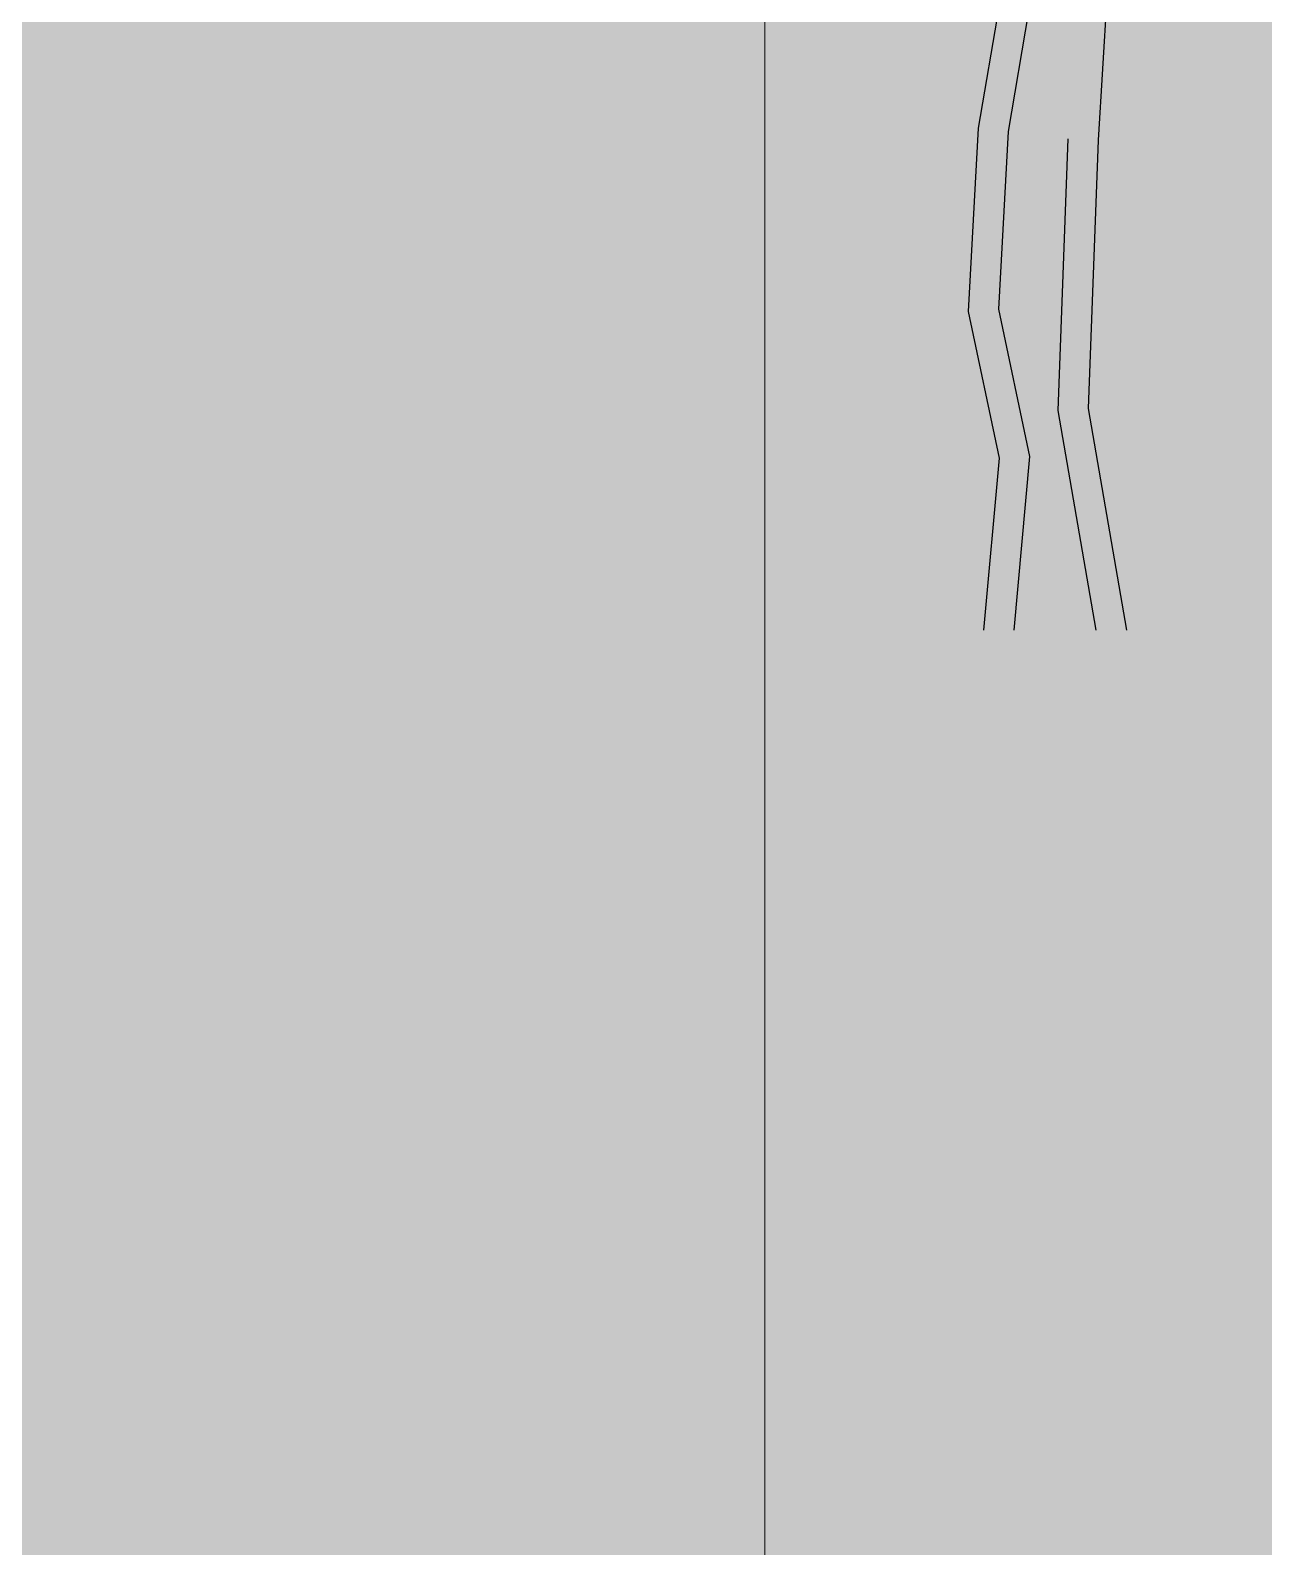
# Model space of a CAD drawing. Header units: millimetres. Extents: x 0 to 77.1, y -22.3 to 58.9.
# Drawn here: x 5.646 to 7.051, y -6.716 to -4.988 of the extents above; entities that cross this region are included whole.
import ezdxf

# ---------------------------------------------------------------- set-up
doc = ezdxf.new("R2010")
doc.units = ezdxf.units.MM
doc.layers.add('0 1 Sombreado', color=7, linetype='Continuous', lineweight=5, true_color=0xd6d6d6)
doc.layers.add('0.1normal', color=7, linetype='Continuous', lineweight=15)

# ---------------------------------------------------------------- blocks, each defined once
blk = doc.blocks.new('E11')
at = {"color": 47, "true_color": 0x8d6a35}
for p, q in [((33.6917, 21.4912), (33.7076, 21.7452)), ((33.6124, 21.5989), (33.5957, 21.5009)), ((33.636, 21.5942), (33.6196, 21.4982)), ((33.5957, 21.5009), (33.5877, 21.3546)), ((33.6196, 21.4982), (33.6119, 21.3564))]:
    blk.add_line(p, q, dxfattribs=at)
at = {"color": 45, "true_color": 0xba8d4a}
for p, q in [((33.6597, 21.2755), (33.6677, 21.4924)), ((33.6838, 21.2771), (33.6917, 21.4912)), ((33.5877, 21.3546), (33.6124, 21.2373)), ((33.6119, 21.3564), (33.6367, 21.2387)), ((33.69, 21.1), (33.6597, 21.2755)), ((33.7144, 21.1), (33.6838, 21.2771)), ((33.6124, 21.2373), (33.6, 21.1)), ((33.6367, 21.2387), (33.6241, 21.1))]:
    blk.add_line(p, q, dxfattribs=at)

msp = doc.modelspace()

# ---------------------------------------------------------------- hatches: boundary and pattern name
at = {"layer": '0 1 Sombreado', "true_color": 0xebebeb}
h = msp.add_hatch(color=7, dxfattribs=at)
h.dxf.hatch_style = 1
h.paths.add_polyline_path([(7.6918, -4.3756), (4.5418, -4.3756), (4.5418, -6.7256), (7.6918, -6.7256)])

# ---------------------------------------------------------------- linework, layer by layer
at = {"layer": '0.1normal'}
msp.add_line((6.4829, -6.7256), (6.4829, -4.3756), dxfattribs=at)

# ---------------------------------------------------------------- block references
at = {"color": 2, "xscale": 1.427055843903871, "yscale": 1.427055843903871, "zscale": 1.427055843903871}
msp.add_blockref('E11', (-41.217, -35.7821), dxfattribs=at)

doc.saveas('drawing.dxf')
